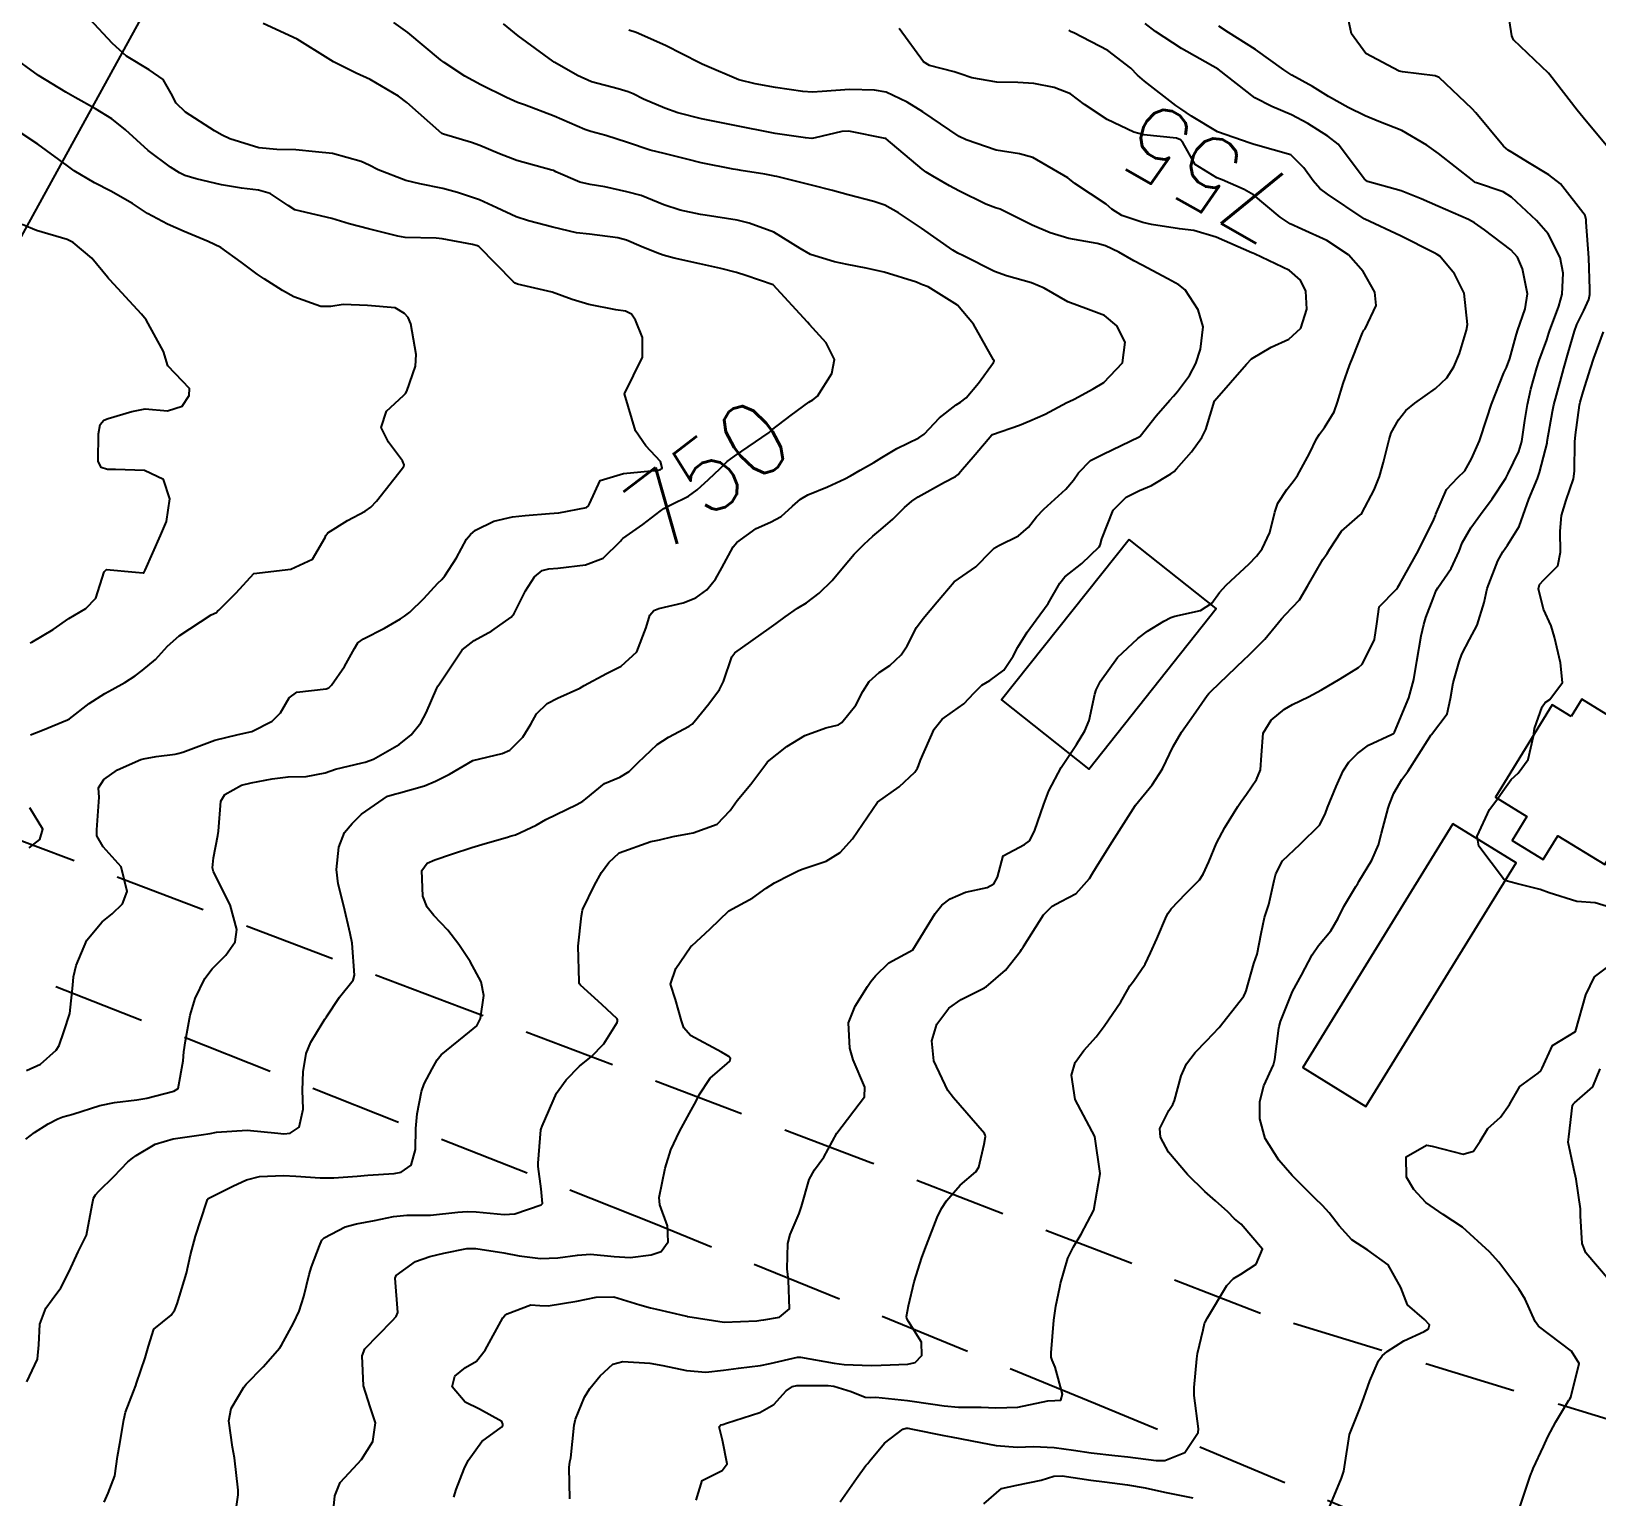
# Model space of a CAD drawing. Header units: metres. Extents: x 298520 to 308411, y 7433745 to 7450750.
# Drawn here: x 304308.5 to 304393.5, y 7439995.2 to 7440074.7 of the extents above; entities that cross this region are included whole.
import ezdxf
from ezdxf.enums import TextEntityAlignment as Align

# ---------------------------------------------------------------- set-up
doc = ezdxf.new("R2010")
doc.units = ezdxf.units.M
doc.header["$LTSCALE"] = 10
doc.linetypes.add('CONTINUO', pattern=[0])
doc.linetypes.add('DASHED', pattern=[0.75, 0.5, -0.25])
for name, color, linetype in [('Cotas', 45, 'Continuous'), ('Curvas de Nivel 1m', 11, 'Continuous'), ('Curvas de Nivel 5m', 15, 'Continuous'), ('Edificações', 30, 'Continuous'), ('TEXTO', 45, 'Continuous'), ('Vias Secundárias', 230, 'DASHED')]:
    doc.layers.add(name, color=color, linetype=linetype)
doc.styles.add('Style-STANDARD', font='STANDARD.shx')

msp = doc.modelspace()

# ---------------------------------------------------------------- linework, layer by layer
at = {"layer": 'Curvas de Nivel 1m', "flags": 128}
for points, elevation in [([(304378.955, 7439994.556), (304379.63, 7439996.156), (304379.741, 7439996.544), (304379.793, 7439996.777), (304380.053, 7439998.54), (304380.629, 7439999.973), (304380.836, 7440000.532), (304381.165, 7440001.446), (304381.627, 7440002.525), (304381.821, 7440002.799), (304382.101, 7440003.047), (304383, 7440003.616), (304384.117, 7440004.115), (304384.346, 7440004.261), (304384.406, 7440004.487), (304384.126, 7440004.778), (304383.209, 7440005.579), (304382.848, 7440006.509), (304382.161, 7440007.745), (304381.044, 7440008.531), (304380.179, 7440009.104), (304379.494, 7440009.858), (304378.958, 7440010.559), (304378.6, 7440010.967), (304378.201, 7440011.344), (304376.946, 7440012.583), (304376.225, 7440013.415), (304375.48, 7440014.598), (304375.185, 7440015.67), (304375.188, 7440016.601), (304375.415, 7440017.46), (304375.932, 7440018.594), (304376.012, 7440018.877), (304376.226, 7440020.591), (304376.237, 7440020.668), (304376.316, 7440020.948), (304376.959, 7440022.581), (304377.45, 7440023.47), (304378.04, 7440024.565), (304378.368, 7440025.074), (304379.053, 7440025.876), (304379.449, 7440026.549), (304379.75, 7440027.189), (304380.409, 7440028.275), (304380.512, 7440028.438), (304380.57, 7440028.538), (304381.261, 7440029.695), (304381.623, 7440030.528), (304381.802, 7440031.163), (304382.161, 7440032.523), (304382.234, 7440032.745), (304382.465, 7440033.339), (304382.904, 7440034.086), (304383.229, 7440034.509), (304384.409, 7440036.398), (304384.475, 7440036.49), (304384.503, 7440036.525), (304385.358, 7440037.638), (304385.544, 7440038.48), (304385.691, 7440039.323), (304386.004, 7440040.475), (304386.147, 7440040.884), (304386.565, 7440041.683), (304386.985, 7440042.464), (304387.357, 7440043.693), (304387.534, 7440044.456), (304388.111, 7440045.94), (304388.377, 7440046.444), (304388.627, 7440046.8), (304389.263, 7440047.807), (304389.485, 7440048.432), (304389.787, 7440049.297), (304390.253, 7440050.424), (304390.359, 7440050.74), (304390.689, 7440051.996), (304390.775, 7440052.336), (304390.79, 7440052.419), (304391.076, 7440054.058), (304391.151, 7440054.416), (304391.481, 7440055.668), (304391.695, 7440056.41), (304391.929, 7440057.231), (304392.264, 7440058.405), (304392.401, 7440058.772), (304392.78, 7440059.542), (304393.049, 7440060.136), (304393.092, 7440060.396), (304393.098, 7440060.698), (304393.047, 7440062.396), (304392.907, 7440064.334), (304392.906, 7440064.399), (304392.906, 7440064.461), (304392.846, 7440064.691), (304391.513, 7440066.414), (304390.868, 7440066.889), (304389.725, 7440067.581), (304388.88, 7440068.113), (304388.674, 7440068.237), (304388.414, 7440068.447), (304386.91, 7440070.259), (304386.715, 7440070.472), (304384.93, 7440072.182), (304384.712, 7440072.274), (304382.933, 7440072.496), (304382.745, 7440072.522), (304380.947, 7440073.486), (304380.159, 7440074.548), (304379.955, 7440075.568)], 759), ([(304308.284, 7440001.398), (304308.866, 7440002.617), (304308.936, 7440003.392), (304308.988, 7440004.518), (304309.319, 7440005.388), (304309.655, 7440005.857), (304310.134, 7440006.486), (304310.59, 7440007.373), (304311.079, 7440008.447), (304311.526, 7440009.36), (304311.829, 7440010.995), (304311.897, 7440011.354), (304312.009, 7440011.539), (304312.199, 7440011.737), (304313.013, 7440012.54), (304313.772, 7440013.335), (304314.023, 7440013.534), (304314.226, 7440013.676), (304315.257, 7440014.295), (304316.236, 7440014.582), (304317.742, 7440014.792), (304318.239, 7440014.875), (304318.58, 7440014.936), (304320.241, 7440015.05), (304321.9, 7440014.896), (304322.239, 7440014.858), (304322.579, 7440014.887), (304323.069, 7440015.222), (304323.277, 7440016.196), (304323.25, 7440017.22), (304323.279, 7440018.219), (304323.449, 7440019.218), (304323.692, 7440019.823), (304324.309, 7440020.842), (304324.451, 7440021.069), (304324.542, 7440021.208), (304325.259, 7440022.266), (304325.993, 7440023.193), (304326.069, 7440023.46), (304325.938, 7440025.194), (304325.836, 7440025.728), (304325.491, 7440027.199), (304325.178, 7440028.426), (304325.087, 7440029.203), (304325.211, 7440030.416), (304325.523, 7440031.199), (304325.936, 7440031.697), (304326.443, 7440032.207), (304327.85, 7440033.169), (304328.314, 7440033.303), (304328.456, 7440033.333), (304329.872, 7440033.736), (304330.466, 7440033.998), (304331.229, 7440034.371), (304332.483, 7440035.11), (304334.087, 7440035.493), (304334.489, 7440035.678), (304335.2, 7440036.378), (304335.632, 7440037.079), (304335.947, 7440037.64), (304336.52, 7440038.214), (304337.083, 7440038.503), (304338.29, 7440039.044), (304338.534, 7440039.183), (304339.737, 7440039.832), (304340.545, 7440040.241), (304341.383, 7440041.008), (304341.888, 7440042.322), (304342.084, 7440042.997), (304342.31, 7440043.261), (304342.579, 7440043.366), (304343.893, 7440043.667), (304344.587, 7440043.937), (304345.18, 7440044.378), (304345.658, 7440044.959), (304345.993, 7440045.572), (304346.621, 7440046.716), (304346.807, 7440046.947), (304347.861, 7440047.705), (304348.64, 7440048.04), (304349.213, 7440048.346), (304349.84, 7440048.908), (304350.272, 7440049.289), (304350.659, 7440049.526), (304351.742, 7440049.962), (304352.668, 7440050.398), (304352.976, 7440050.561), (304353.507, 7440050.862), (304354.24, 7440051.291), (304354.68, 7440051.56), (304355.49, 7440052.037), (304356.691, 7440052.619), (304356.975, 7440052.826), (304357.809, 7440053.71), (304358.717, 7440054.423), (304358.951, 7440054.566), (304359.258, 7440054.795), (304359.925, 7440055.594), (304360.742, 7440056.707), (304360.778, 7440056.779), (304360.771, 7440056.808), (304360.744, 7440056.86), (304359.648, 7440058.791), (304358.778, 7440059.821), (304357.191, 7440060.824), (304356.893, 7440060.928), (304356.794, 7440060.97), (304356.554, 7440061.074), (304354.801, 7440061.616), (304353.834, 7440061.829), (304352.804, 7440062.025), (304352.11, 7440062.184), (304350.81, 7440062.573), (304350.253, 7440062.906), (304348.826, 7440063.784), (304347.491, 7440064.282), (304346.835, 7440064.429), (304345.103, 7440064.704), (304344.84, 7440064.743), (304343.744, 7440064.981), (304342.846, 7440065.278), (304341.614, 7440065.772), (304340.852, 7440065.975), (304339.648, 7440066.239), (304338.856, 7440066.378), (304338.303, 7440066.493), (304336.993, 7440067.068), (304336.91, 7440067.116), (304336.864, 7440067.135), (304336.778, 7440067.157), (304334.869, 7440067.677), (304333.933, 7440068.038), (304332.877, 7440068.496), (304332.414, 7440068.653), (304330.892, 7440069.099), (304330.813, 7440069.141), (304328.909, 7440070.818), (304328.461, 7440071.165), (304326.922, 7440072.068), (304326.156, 7440072.422), (304324.931, 7440073.023), (304324.641, 7440073.213), (304322.948, 7440074.266), (304321.108, 7440075.111)], 751), ([(304312.476, 7439994.868), (304312.706, 7439995.343), (304313.067, 7439996.285), (304313.215, 7439997.338), (304313.33, 7439998.04), (304313.547, 7439999.335), (304313.641, 7439999.75), (304314.068, 7440000.859), (304314.204, 7440001.196), (304314.243, 7440001.328), (304314.715, 7440002.702), (304314.885, 7440003.322), (304315.184, 7440004.248), (304316.12, 7440005.019), (304316.323, 7440005.307), (304316.447, 7440005.626), (304316.944, 7440007.298), (304317.16, 7440008.293), (304317.436, 7440009.291), (304318.034, 7440011.125), (304318.093, 7440011.281), (304318.135, 7440011.34), (304318.194, 7440011.377), (304319.466, 7440012.005), (304320.209, 7440012.357), (304320.917, 7440012.544), (304322.213, 7440012.593), (304322.889, 7440012.547), (304324.212, 7440012.455), (304324.949, 7440012.466), (304326.213, 7440012.557), (304326.79, 7440012.606), (304328.216, 7440012.703), (304328.603, 7440012.77), (304329.146, 7440013.151), (304329.38, 7440014), (304329.393, 7440015.148), (304329.464, 7440015.935), (304329.699, 7440017.146), (304329.846, 7440017.567), (304330.281, 7440018.375), (304330.554, 7440018.871), (304330.763, 7440019.133), (304332.306, 7440020.391), (304332.704, 7440020.711), (304332.907, 7440021.104), (304333.078, 7440022.35), (304332.94, 7440023.104), (304332.349, 7440024.195), (304331.73, 7440025.119), (304331.14, 7440025.897), (304330.378, 7440026.695), (304330.009, 7440027.144), (304329.782, 7440027.756), (304329.724, 7440029.147), (304330.018, 7440029.543), (304330.419, 7440029.728), (304331.331, 7440030.035), (304332.426, 7440030.392), (304332.974, 7440030.558), (304334.432, 7440030.972), (304334.522, 7440030.999), (304334.806, 7440031.086), (304335.916, 7440031.598), (304336.441, 7440031.913), (304338.132, 7440032.727), (304338.452, 7440032.903), (304338.531, 7440032.96), (304338.614, 7440033.038), (304339.632, 7440033.861), (304340.471, 7440034.216), (304340.975, 7440034.512), (304341.459, 7440035.005), (304342.493, 7440035.973), (304343.111, 7440036.37), (304344.225, 7440036.973), (304344.39, 7440037.086), (304344.506, 7440037.204), (304345.293, 7440038.19), (304345.868, 7440038.957), (304346.094, 7440039.398), (304346.551, 7440040.735), (304346.704, 7440040.948), (304348.566, 7440042.276), (304348.946, 7440042.539), (304349.441, 7440042.911), (304350.111, 7440043.374), (304350.585, 7440043.678), (304351.287, 7440044.196), (304351.991, 7440044.879), (304352.61, 7440045.624), (304353.174, 7440046.308), (304353.721, 7440046.859), (304354.2, 7440047.283), (304354.635, 7440047.642), (304355.275, 7440048.212), (304355.907, 7440048.837), (304356.312, 7440049.178), (304356.659, 7440049.415), (304358.081, 7440050.222), (304358.67, 7440050.518), (304358.829, 7440050.64), (304358.956, 7440050.797), (304359.745, 7440051.727), (304360.656, 7440052.78), (304360.676, 7440052.798), (304360.693, 7440052.806), (304362.142, 7440053.317), (304362.705, 7440053.539), (304363.54, 7440053.913), (304364.72, 7440054.537), (304364.847, 7440054.602), (304365.113, 7440054.726), (304366.157, 7440055.288), (304366.732, 7440055.631), (304367.745, 7440056.695), (304367.878, 7440057.817), (304367.44, 7440058.7), (304366.771, 7440059.258), (304365.902, 7440059.593), (304364.782, 7440060.003), (304363.489, 7440060.743), (304362.796, 7440061.036), (304361.445, 7440061.416), (304360.802, 7440061.648), (304359.105, 7440062.502), (304358.811, 7440062.652), (304358.713, 7440062.702), (304358.533, 7440062.804), (304356.83, 7440063.996), (304355.584, 7440064.843), (304354.847, 7440065.259), (304354.252, 7440065.453), (304352.852, 7440065.816), (304352.012, 7440066.04), (304350.857, 7440066.33), (304348.982, 7440066.799), (304348.862, 7440066.83), (304348.788, 7440066.847), (304348.333, 7440066.928), (304347.052, 7440067.134), (304346.865, 7440067.164), (304346.609, 7440067.209), (304344.869, 7440067.554), (304344.097, 7440067.751), (304342.874, 7440068.049), (304342.113, 7440068.239), (304340.879, 7440068.648), (304339.703, 7440069.032), (304338.886, 7440069.256), (304338.566, 7440069.366), (304336.898, 7440070.079), (304335.298, 7440070.695), (304334.909, 7440070.827), (304334.315, 7440071.096), (304332.92, 7440071.788), (304332.059, 7440072.258), (304330.931, 7440072.989), (304330.734, 7440073.142), (304328.955, 7440074.628), (304328.206, 7440075.168)], 752), ([(304319.537, 7439993.715), (304319.75, 7439995.263), (304319.752, 7439995.516), (304319.556, 7439997.265), (304319.454, 7439997.843), (304319.244, 7439999.268), (304319.378, 7439999.948), (304320.071, 7440001.108), (304320.197, 7440001.258), (304321.117, 7440002.215), (304322.008, 7440003.231), (304322.104, 7440003.374), (304322.764, 7440004.576), (304323.059, 7440005.221), (304323.317, 7440006.032), (304323.612, 7440007.215), (304323.736, 7440007.628), (304324.166, 7440008.769), (304324.298, 7440009.082), (304324.416, 7440009.208), (304325.563, 7440009.812), (304326.181, 7440009.967), (304327.146, 7440010.139), (304328.185, 7440010.373), (304328.906, 7440010.433), (304330.186, 7440010.441), (304331.666, 7440010.597), (304332.188, 7440010.642), (304332.67, 7440010.623), (304334.187, 7440010.479), (304334.761, 7440010.51), (304336.192, 7440011.005), (304336.262, 7440011.069), (304336.205, 7440011.87), (304336.037, 7440013.072), (304336.03, 7440013.267), (304336.181, 7440015.071), (304336.19, 7440015.124), (304336.245, 7440015.271), (304337.03, 7440017.058), (304337.549, 7440017.776), (304338.285, 7440018.516), (304338.563, 7440018.763), (304338.901, 7440019.034), (304339.594, 7440019.734), (304340.312, 7440020.897), (304340.343, 7440020.989), (304340.342, 7440021.02), (304340.336, 7440021.042), (304340.314, 7440021.095), (304339.488, 7440021.862), (304338.332, 7440022.916), (304338.28, 7440022.988), (304338.261, 7440023.041), (304338.254, 7440023.121), (304338.212, 7440025.042), (304338.379, 7440026.684), (304338.435, 7440026.987), (304338.46, 7440027.039), (304339.087, 7440028.349), (304339.464, 7440029.029), (304339.864, 7440029.58), (304340.424, 7440030.106), (304342.147, 7440030.711), (304342.431, 7440030.771), (304342.612, 7440030.808), (304343.355, 7440030.981), (304344.252, 7440031.155), (304344.435, 7440031.186), (304345.745, 7440031.652), (304346.447, 7440032.406), (304346.823, 7440032.944), (304347.565, 7440033.835), (304348.386, 7440034.921), (304348.484, 7440035.034), (304349.527, 7440035.875), (304350.499, 7440036.471), (304351.637, 7440036.883), (304352.323, 7440037.055), (304352.507, 7440037.168), (304353.269, 7440038.116), (304353.654, 7440038.859), (304353.986, 7440039.408), (304354.543, 7440039.892), (304355.115, 7440040.276), (304355.722, 7440040.838), (304356.051, 7440041.342), (304356.568, 7440042.324), (304356.918, 7440042.825), (304357.681, 7440043.719), (304358.603, 7440044.8), (304359.783, 7440045.616), (304360.62, 7440046.477), (304360.773, 7440046.627), (304361.035, 7440046.776), (304362.094, 7440047.302), (304362.638, 7440047.779), (304363.069, 7440048.332), (304363.475, 7440048.748), (304364.664, 7440049.841), (304365.073, 7440050.319), (304365.352, 7440050.723), (304366, 7440051.397), (304366.683, 7440051.741), (304368.646, 7440052.681), (304368.671, 7440052.702), (304368.694, 7440052.723), (304369.573, 7440053.809), (304370.311, 7440054.664), (304370.507, 7440054.88), (304370.728, 7440055.145), (304371.377, 7440056.013), (304371.725, 7440056.65), (304371.967, 7440057.432), (304372.121, 7440058.646), (304371.85, 7440059.576), (304371.144, 7440060.656), (304370.796, 7440060.935), (304370.206, 7440061.258), (304368.806, 7440061.992), (304368.349, 7440062.228), (304367.539, 7440062.699), (304366.818, 7440063.048), (304366.359, 7440063.175), (304364.824, 7440063.437), (304363.811, 7440063.757), (304362.834, 7440064.174), (304361.653, 7440064.768), (304361.105, 7440065.036), (304360.846, 7440065.113), (304360.33, 7440065.303), (304358.855, 7440066.029), (304358.352, 7440066.302), (304357.448, 7440066.821), (304357.085, 7440067.046), (304356.867, 7440067.21), (304354.916, 7440068.85), (304354.883, 7440068.87), (304354.857, 7440068.877), (304352.889, 7440069.262), (304352.514, 7440069.25), (304351.063, 7440068.897), (304350.883, 7440068.876), (304350.531, 7440068.904), (304348.886, 7440069.14), (304348.624, 7440069.187), (304346.892, 7440069.54), (304346.17, 7440069.681), (304344.897, 7440069.935), (304343.619, 7440070.266), (304342.906, 7440070.513), (304341.748, 7440071.007), (304341.187, 7440071.287), (304340.917, 7440071.407), (304340.371, 7440071.573), (304338.922, 7440071.953), (304338.165, 7440072.291), (304336.932, 7440072.991), (304336.888, 7440073.016), (304336.833, 7440073.061), (304334.953, 7440074.432), (304334.145, 7440075.098)], 753), ([(304324.911, 7439994.284), (304325.005, 7439995.2), (304325.285, 7439995.922), (304326.018, 7439996.708), (304326.454, 7439997.184), (304327.066, 7439998.146), (304327.21, 7439999.173), (304326.921, 7440000.037), (304326.55, 7440001.183), (304326.475, 7440002.806), (304326.623, 7440003.182), (304328.118, 7440004.701), (304328.337, 7440004.941), (304328.424, 7440005.157), (304328.28, 7440007.02), (304328.337, 7440007.158), (304329.373, 7440007.929), (304330.159, 7440008.194), (304330.915, 7440008.379), (304332.166, 7440008.625), (304332.645, 7440008.626), (304334.163, 7440008.402), (304335.005, 7440008.237), (304336.158, 7440008.091), (304337.095, 7440008.12), (304338.161, 7440008.271), (304338.875, 7440008.32), (304340.16, 7440008.191), (304341.033, 7440008.138), (304342.162, 7440008.281), (304342.699, 7440008.458), (304343.086, 7440008.986), (304343.052, 7440009.857), (304342.636, 7440010.993), (304342.599, 7440011.396), (304342.931, 7440012.989), (304343.238, 7440013.975), (304343.708, 7440014.978), (304344.253, 7440015.98), (304344.603, 7440016.624), (304344.776, 7440016.965), (304345.367, 7440017.869), (304346.289, 7440018.665), (304346.436, 7440018.802), (304346.475, 7440018.947), (304346.387, 7440019.041), (304346.294, 7440019.099), (304345.975, 7440019.275), (304344.305, 7440020.179), (304343.932, 7440020.598), (304343.816, 7440020.977), (304343.488, 7440022.146), (304343.221, 7440022.981), (304343.496, 7440023.829), (304344.287, 7440024.971), (304344.323, 7440025.011), (304344.364, 7440025.049), (304345.358, 7440025.976), (304346.383, 7440026.95), (304347.674, 7440027.651), (304348.402, 7440028.177), (304348.851, 7440028.471), (304349.711, 7440028.907), (304350.175, 7440029.143), (304350.416, 7440029.242), (304351.652, 7440029.656), (304352.425, 7440030.116), (304353.094, 7440030.87), (304354.453, 7440032.85), (304355.615, 7440033.69), (304356.478, 7440034.477), (304356.617, 7440034.692), (304356.676, 7440034.827), (304356.784, 7440035.124), (304357.518, 7440036.815), (304357.959, 7440037.36), (304358.517, 7440037.754), (304359.137, 7440038.181), (304359.691, 7440038.788), (304360.114, 7440039.207), (304360.54, 7440039.452), (304361.305, 7440040.012), (304361.811, 7440040.767), (304362.061, 7440041.261), (304362.566, 7440042.082), (304363.055, 7440042.753), (304363.701, 7440043.629), (304364.335, 7440044.734), (304364.606, 7440045.078), (304365.527, 7440045.808), (304366.482, 7440046.711), (304366.53, 7440046.805), (304366.627, 7440047.146), (304367.239, 7440048.701), (304367.932, 7440049.412), (304368.659, 7440049.77), (304369.308, 7440050.029), (304370.363, 7440050.663), (304370.535, 7440050.801), (304370.676, 7440050.94), (304371.476, 7440051.861), (304372.045, 7440052.646), (304372.262, 7440053.082), (304372.723, 7440054.64), (304374.466, 7440056.614), (304374.746, 7440056.903), (304375.812, 7440057.54), (304376.757, 7440057.977), (304377.412, 7440058.58), (304377.746, 7440059.608), (304377.681, 7440060.577), (304377.391, 7440061.173), (304376.804, 7440061.698), (304374.906, 7440062.609), (304374.813, 7440062.641), (304374.765, 7440062.659), (304372.826, 7440063.52), (304371.616, 7440063.867), (304370.833, 7440063.974), (304369.317, 7440064.194), (304368.837, 7440064.31), (304367.697, 7440064.697), (304367.167, 7440065.027), (304366.849, 7440065.314), (304365.162, 7440066.425), (304364.862, 7440066.661), (304364.768, 7440066.731), (304362.874, 7440067.835), (304362.15, 7440068.035), (304360.878, 7440068.24), (304359.264, 7440068.796), (304358.886, 7440068.979), (304358.379, 7440069.319), (304356.905, 7440070.324), (304356.059, 7440070.839), (304354.918, 7440071.375), (304354.277, 7440071.499), (304352.919, 7440071.527), (304351.437, 7440071.411), (304350.918, 7440071.384), (304350.403, 7440071.42), (304348.92, 7440071.633), (304347.812, 7440071.827), (304346.924, 7440072.047), (304345.058, 7440072.842), (304344.932, 7440072.899), (304344.785, 7440072.971), (304342.947, 7440073.915), (304341.357, 7440074.614), (304340.959, 7440074.743)], 754), ([(304337.757, 7439995.044), (304337.71, 7439996.735), (304337.758, 7439997.044), (304337.799, 7439997.271), (304337.985, 7439999.041), (304338.056, 7439999.368), (304338.545, 7440000.559), (304338.828, 7440001.032), (304339.401, 7440001.709), (304340.093, 7440002.344), (304340.62, 7440002.49), (304342.094, 7440002.403), (304342.802, 7440002.279), (304344.088, 7440002.004), (304345.125, 7440001.922), (304346.089, 7440002.021), (304346.9, 7440002.129), (304348.093, 7440002.274), (304348.621, 7440002.388), (304350.1, 7440002.734), (304350.265, 7440002.733), (304352.096, 7440002.398), (304352.64, 7440002.326), (304354.094, 7440002.277), (304354.651, 7440002.288), (304356.096, 7440002.358), (304356.489, 7440002.433), (304356.853, 7440002.819), (304356.841, 7440003.55), (304356.121, 7440004.672), (304356.035, 7440004.831), (304356.016, 7440004.939), (304356.13, 7440005.52), (304356.443, 7440006.825), (304356.845, 7440008.137), (304357.112, 7440008.816), (304357.691, 7440010.311), (304357.923, 7440010.804), (304358.197, 7440011.221), (304358.937, 7440012.061), (304359.774, 7440012.784), (304359.949, 7440013.05), (304360.235, 7440014.284), (304360.311, 7440014.71), (304360.296, 7440014.779), (304360.244, 7440014.861), (304358.573, 7440016.797), (304358.269, 7440017.205), (304357.502, 7440018.812), (304357.39, 7440019.9), (304357.658, 7440020.81), (304358.322, 7440021.673), (304358.98, 7440022.14), (304360.244, 7440022.781), (304360.301, 7440022.813), (304360.334, 7440022.837), (304361.391, 7440023.726), (304362.202, 7440024.762), (304362.266, 7440024.859), (304362.366, 7440025.024), (304363.457, 7440026.744), (304363.925, 7440027.202), (304364.394, 7440027.453), (304365.23, 7440027.892), (304365.946, 7440028.715), (304366.122, 7440029.007), (304366.421, 7440029.494), (304367.184, 7440030.699), (304368.453, 7440032.68), (304369.345, 7440033.796), (304369.908, 7440034.666), (304370.495, 7440035.869), (304370.942, 7440036.656), (304371.596, 7440037.57), (304372.33, 7440038.642), (304372.424, 7440038.751), (304372.535, 7440038.856), (304374.359, 7440040.613), (304374.555, 7440040.793), (304375.469, 7440041.696), (304376.204, 7440042.594), (304376.364, 7440042.804), (304376.58, 7440043.04), (304377.339, 7440043.831), (304377.773, 7440044.572), (304378.617, 7440046.017), (304378.839, 7440046.339), (304378.973, 7440046.556), (304379.628, 7440047.555), (304380.642, 7440048.44), (304380.694, 7440048.488), (304380.727, 7440048.539), (304381.394, 7440049.8), (304381.682, 7440050.53), (304381.909, 7440051.299), (304382.206, 7440052.525), (304382.323, 7440052.9), (304382.709, 7440053.6), (304383.118, 7440054.113), (304383.597, 7440054.507), (304384.731, 7440055.298), (304385.339, 7440055.881), (304385.725, 7440056.48), (304386.025, 7440057.202), (304386.412, 7440058.474), (304386.459, 7440058.781), (304386.284, 7440060.475), (304385.756, 7440061.528), (304384.96, 7440062.489), (304384.814, 7440062.578), (304384.651, 7440062.656), (304382.829, 7440063.589), (304380.882, 7440064.499), (304380.843, 7440064.516), (304380.807, 7440064.54), (304378.856, 7440065.844), (304378.45, 7440066.157), (304378.085, 7440066.572), (304377.576, 7440067.286), (304376.877, 7440067.977), (304374.957, 7440068.534), (304374.882, 7440068.55), (304374.668, 7440068.612), (304372.892, 7440069.236), (304371.483, 7440070.073), (304370.91, 7440070.47), (304370.631, 7440070.663), (304368.926, 7440071.972), (304368.556, 7440072.312), (304368.19, 7440072.691), (304366.947, 7440073.645), (304365.093, 7440074.597), (304364.962, 7440074.656), (304364.833, 7440074.731)], 756), ([(304344.613, 7439994.964), (304344.941, 7439996.034), (304346.019, 7439996.586), (304346.292, 7439996.946), (304346.042, 7439998.22), (304345.851, 7439998.952), (304345.953, 7439999.052), (304346.054, 7439999.085), (304346.248, 7439999.14), (304348.061, 7439999.726), (304348.818, 7440000.16), (304349.486, 7440000.906), (304349.84, 7440001.139), (304350.077, 7440001.188), (304351.769, 7440001.192), (304352.077, 7440001.149), (304353.021, 7440000.866), (304353.775, 7440000.56), (304354.07, 7440000.548), (304354.359, 7440000.558), (304356.068, 7440000.37), (304357.442, 7440000.185), (304358.066, 7440000.087), (304358.845, 7440000.013), (304360.065, 7440000.016), (304360.858, 7439999.979), (304362.065, 7440000.012), (304363.69, 7440000.356), (304364.069, 7440000.386), (304364.393, 7440000.404), (304364.492, 7440000.726), (304364.087, 7440002.185), (304363.928, 7440002.57), (304363.874, 7440002.733), (304363.87, 7440002.96), (304364.022, 7440004.732), (304364.131, 7440005.498), (304364.337, 7440006.532), (304364.381, 7440006.728), (304364.782, 7440008.106), (304365.08, 7440008.721), (304365.492, 7440009.405), (304366.193, 7440010.71), (304366.529, 7440012.705), (304366.243, 7440014.71), (304365.17, 7440016.721), (304364.968, 7440018.037), (304365.174, 7440018.721), (304365.634, 7440019.382), (304366.307, 7440020.121), (304366.75, 7440020.703), (304367.647, 7440022.012), (304368.033, 7440022.685), (304368.136, 7440022.883), (304368.34, 7440023.139), (304368.966, 7440024.062), (304369.256, 7440024.671), (304369.606, 7440025.432), (304370.135, 7440026.662), (304370.218, 7440026.829), (304370.389, 7440027.066), (304371.168, 7440027.886), (304371.909, 7440028.645), (304372.124, 7440028.935), (304372.423, 7440029.618), (304372.842, 7440030.634), (304373.29, 7440031.476), (304373.997, 7440032.617), (304374.179, 7440032.892), (304374.463, 7440033.283), (304375.005, 7440034.074), (304375.222, 7440034.603), (304375.286, 7440035.397), (304375.381, 7440036.601), (304375.806, 7440037.305), (304376.523, 7440037.904), (304376.957, 7440038.153), (304377.826, 7440038.571), (304378.537, 7440038.945), (304379.553, 7440039.54), (304380.549, 7440040.164), (304380.741, 7440040.348), (304380.86, 7440040.537), (304381.418, 7440041.678), (304381.539, 7440042.53), (304381.663, 7440043.453), (304382.601, 7440044.409), (304382.647, 7440044.474), (304382.675, 7440044.519), (304382.794, 7440044.706), (304383.8, 7440046.502), (304384.64, 7440048.192), (304384.724, 7440048.408), (304384.745, 7440048.489), (304385.323, 7440049.823), (304385.931, 7440050.477), (304386.309, 7440050.841), (304386.683, 7440051.48), (304387.106, 7440052.464), (304387.504, 7440053.665), (304387.764, 7440054.454), (304388.44, 7440056.145), (304388.573, 7440056.443), (304388.748, 7440056.932), (304389.079, 7440058.117), (304389.173, 7440058.436), (304389.588, 7440059.625), (304389.722, 7440060.431), (304389.452, 7440061.788), (304389.171, 7440062.436), (304388.819, 7440062.825), (304387.385, 7440063.912), (304386.84, 7440064.292), (304386.507, 7440064.473), (304384.85, 7440065.198), (304383.951, 7440065.6), (304382.858, 7440066.033), (304381.035, 7440066.538), (304380.864, 7440066.654), (304379.439, 7440068.554), (304378.889, 7440068.997), (304377.793, 7440069.683), (304376.906, 7440070.157), (304375.835, 7440070.601), (304374.918, 7440071.078), (304372.933, 7440072.63), (304370.949, 7440073.757), (304369.523, 7440074.674), (304368.967, 7440075.117)], 757), ([(304352.421, 7439994.874), (304353.308, 7439996.153), (304353.818, 7439996.853), (304353.914, 7439996.962), (304354.027, 7439997.098), (304354.821, 7439998.062), (304355.828, 7439998.832), (304356.006, 7439998.877), (304356.053, 7439998.875), (304356.095, 7439998.871), (304356.352, 7439998.826), (304358.048, 7439998.474), (304358.438, 7439998.405), (304360.043, 7439998.092), (304360.878, 7439997.934), (304362.039, 7439997.854), (304362.903, 7439997.884), (304364.039, 7439997.83), (304365.078, 7439997.679), (304366.035, 7439997.541), (304367.328, 7439997.403), (304368.032, 7439997.326), (304369.57, 7439997.126), (304370.03, 7439997.126), (304371.127, 7439997.559), (304371.84, 7439998.642), (304371.857, 7439998.839), (304371.633, 7440000.644), (304371.636, 7440001.085), (304371.772, 7440002.643), (304371.816, 7440002.924), (304372.117, 7440004.213), (304372.198, 7440004.563), (304372.229, 7440004.638), (304372.358, 7440004.869), (304373.407, 7440006.621), (304373.76, 7440007.005), (304374.152, 7440007.235), (304374.987, 7440007.775), (304375.343, 7440008.598), (304374.186, 7440009.951), (304373.816, 7440010.242), (304373.454, 7440010.621), (304372.786, 7440011.218), (304372.204, 7440011.713), (304371.267, 7440012.649), (304370.231, 7440013.858), (304369.799, 7440014.664), (304369.77, 7440015.142), (304370.258, 7440016.12), (304370.473, 7440016.445), (304370.555, 7440016.657), (304370.93, 7440018.006), (304371.218, 7440018.651), (304371.68, 7440019.265), (304372.305, 7440019.897), (304372.978, 7440020.63), (304374.33, 7440022.319), (304374.421, 7440022.521), (304374.443, 7440022.609), (304374.873, 7440024.087), (304375.05, 7440024.603), (304375.257, 7440025.718), (304375.45, 7440026.599), (304375.686, 7440027.305), (304375.963, 7440028.594), (304376.055, 7440028.955), (304376.424, 7440029.663), (304377.387, 7440030.576), (304378.443, 7440031.615), (304378.76, 7440032.247), (304378.872, 7440032.556), (304379.325, 7440033.696), (304379.705, 7440034.548), (304380.015, 7440035.017), (304380.493, 7440035.5), (304381.089, 7440035.942), (304382.327, 7440036.522), (304382.449, 7440036.576), (304382.505, 7440036.648), (304383.285, 7440038.509), (304383.555, 7440039.516), (304383.715, 7440040.503), (304383.954, 7440041.887), (304384.088, 7440042.497), (304384.207, 7440042.867), (304384.594, 7440043.898), (304384.757, 7440044.332), (304384.854, 7440044.487), (304385.569, 7440045.525), (304386.001, 7440046.476), (304386.176, 7440046.926), (304386.636, 7440047.733), (304387.166, 7440048.462), (304387.803, 7440049.306), (304388.534, 7440050.442), (304388.675, 7440050.694), (304389.246, 7440051.876), (304389.399, 7440052.433), (304389.571, 7440053.57), (304389.71, 7440054.43), (304389.897, 7440055.263), (304390.224, 7440056.425), (304390.351, 7440056.82), (304390.758, 7440057.938), (304390.878, 7440058.303), (304390.917, 7440058.418), (304391.422, 7440059.775), (304391.595, 7440060.412), (304391.652, 7440061.564), (304391.485, 7440062.413), (304390.832, 7440063.694), (304390.205, 7440064.426), (304388.855, 7440065.684), (304388.388, 7440065.976), (304386.95, 7440066.469), (304386.883, 7440066.489), (304386.863, 7440066.504), (304386.722, 7440066.614), (304384.879, 7440068.056), (304384.627, 7440068.24), (304384.249, 7440068.5), (304382.895, 7440069.301), (304381.64, 7440069.794), (304380.906, 7440070.094), (304379.985, 7440070.549), (304378.919, 7440071.155), (304378.051, 7440071.7), (304376.93, 7440072.314), (304376.491, 7440072.594), (304374.949, 7440073.695), (304373.485, 7440074.625), (304372.966, 7440074.966)], 758), ([(304308.276, 7440018.291), (304309.035, 7440018.64), (304309.885, 7440019.384), (304310.034, 7440019.645), (304310.303, 7440020.383), (304310.62, 7440021.375), (304310.783, 7440022.926), (304310.828, 7440023.373), (304310.972, 7440023.994), (304311.538, 7440025.362), (304312.373, 7440026.348), (304312.927, 7440026.795), (304313.478, 7440027.339), (304313.725, 7440028.004), (304313.405, 7440029.34), (304312.424, 7440030.423), (304312.095, 7440031.02), (304312.089, 7440031.355), (304312.211, 7440033.114), (304312.191, 7440033.354), (304312.184, 7440033.627), (304312.464, 7440034.076), (304313.208, 7440034.607), (304314.48, 7440035.164), (304314.61, 7440035.2), (304315.311, 7440035.322), (304316.335, 7440035.461), (304316.485, 7440035.486), (304316.746, 7440035.567), (304318.492, 7440036.22), (304319.752, 7440036.524), (304320.497, 7440036.695), (304321.608, 7440037.243), (304322.053, 7440037.693), (304322.522, 7440038.516), (304322.93, 7440038.823), (304324.53, 7440039.008), (304324.677, 7440039.062), (304324.816, 7440039.207), (304325.531, 7440040.212), (304326.061, 7440041.195), (304326.257, 7440041.491), (304326.558, 7440041.724), (304327.69, 7440042.299), (304328.569, 7440042.805), (304328.787, 7440042.942), (304329.072, 7440043.155), (304329.834, 7440043.898), (304330.597, 7440044.734), (304330.799, 7440044.938), (304330.977, 7440045.134), (304331.596, 7440046.109), (304332.15, 7440047.117), (304332.356, 7440047.385), (304332.63, 7440047.605), (304333.629, 7440048.11), (304334.642, 7440048.329), (304335.322, 7440048.404), (304336.645, 7440048.514), (304337.147, 7440048.561), (304338.65, 7440048.851), (304338.762, 7440048.928), (304338.821, 7440049.038), (304339.397, 7440050.301), (304340.67, 7440050.695), (304342.55, 7440050.87), (304342.672, 7440050.906), (304342.727, 7440050.935), (304342.756, 7440050.989), (304342.676, 7440051.34), (304341.88, 7440052.197), (304341.318, 7440053.011), (304340.723, 7440055.02), (304341.702, 7440057.006), (304341.702, 7440058.062), (304341.313, 7440059.012), (304341.096, 7440059.335), (304340.778, 7440059.505), (304340.24, 7440059.564), (304338.781, 7440059.858), (304337.87, 7440060.14), (304336.787, 7440060.526), (304334.919, 7440060.962), (304334.792, 7440061.018), (304334.703, 7440061.091), (304332.812, 7440063.005), (304332.749, 7440063.048), (304332.476, 7440063.115), (304330.817, 7440063.428), (304330.503, 7440063.458), (304328.818, 7440063.5), (304328.419, 7440063.564), (304326.825, 7440063.965), (304325.782, 7440064.242), (304324.833, 7440064.52), (304323.144, 7440064.921), (304322.839, 7440064.999), (304322.465, 7440065.236), (304321.484, 7440065.885), (304320.851, 7440066.058), (304319.94, 7440066.181), (304318.854, 7440066.357), (304317.471, 7440066.68), (304316.859, 7440066.868), (304316.564, 7440067.009), (304316.086, 7440067.312), (304314.876, 7440068.217), (304313.642, 7440069.343), (304312.899, 7440069.942), (304312.011, 7440070.47), (304310.91, 7440071.094), (304310.406, 7440071.385), (304308.922, 7440072.297), (304307.377, 7440073.416)], 749), ([(304308.494, 7440036.51), (304309.138, 7440036.752), (304310.502, 7440037.323), (304310.595, 7440037.379), (304311.674, 7440038.205), (304312.524, 7440038.754), (304312.916, 7440038.958), (304313.614, 7440039.339), (304314.158, 7440039.712), (304314.54, 7440039.998), (304315.276, 7440040.593), (304315.93, 7440041.316), (304316.559, 7440041.88), (304318.297, 7440043.011), (304318.572, 7440043.145), (304318.641, 7440043.21), (304318.703, 7440043.279), (304319.653, 7440044.203), (304320.603, 7440045.26), (304322.606, 7440045.499), (304323.792, 7440046.037), (304324.473, 7440047.211), (304324.515, 7440047.321), (304324.627, 7440047.475), (304325.692, 7440048.144), (304326.645, 7440048.641), (304326.963, 7440048.87), (304327.27, 7440049.181), (304328.671, 7440050.97), (304328.748, 7440051.084), (304328.768, 7440051.159), (304328.675, 7440051.375), (304327.911, 7440052.397), (304327.516, 7440053.178), (304327.812, 7440054.067), (304328.719, 7440054.915), (304328.843, 7440055.037), (304328.911, 7440055.158), (304329.375, 7440056.515), (304329.405, 7440057.153), (304329.119, 7440058.805), (304328.981, 7440059.158), (304328.775, 7440059.366), (304328.266, 7440059.677), (304326.779, 7440059.801), (304325.446, 7440059.867), (304324.778, 7440059.743), (304324.241, 7440059.752), (304322.783, 7440060.276), (304322.164, 7440060.617), (304321.168, 7440061.254), (304320.943, 7440061.406), (304320.795, 7440061.508), (304319.919, 7440062.152), (304318.81, 7440062.955), (304318.123, 7440063.287), (304316.821, 7440063.814), (304315.914, 7440064.227), (304314.835, 7440064.793), (304314.02, 7440065.338), (304312.85, 7440066.017), (304311.959, 7440066.468), (304310.86, 7440067.12), (304310.494, 7440067.384), (304308.88, 7440068.569), (304307.61, 7440069.413)], 748), ([(304308.463, 7440041.491), (304308.554, 7440041.527), (304309.721, 7440042.228), (304310.567, 7440042.818), (304311.483, 7440043.366), (304312.025, 7440043.915), (304312.479, 7440045.352), (304312.604, 7440045.47), (304314.181, 7440045.334), (304314.602, 7440045.293), (304314.631, 7440045.301), (304314.663, 7440045.329), (304314.711, 7440045.436), (304315.546, 7440047.316), (304315.862, 7440048.084), (304316.049, 7440049.309), (304315.703, 7440050.354), (304314.668, 7440050.847), (304313.107, 7440050.907), (304312.668, 7440050.907), (304312.321, 7440051.006), (304312.16, 7440051.358), (304312.173, 7440052.843), (304312.262, 7440053.356), (304312.474, 7440053.575), (304312.698, 7440053.676), (304313.983, 7440054.058), (304314.706, 7440054.201), (304315.926, 7440054.09), (304316.709, 7440054.346), (304317.089, 7440054.925), (304317.121, 7440055.296), (304316.727, 7440055.692), (304315.947, 7440056.524), (304315.702, 7440057.316), (304314.768, 7440059.03), (304314.509, 7440059.333), (304312.791, 7440061.198), (304312.719, 7440061.278), (304312.666, 7440061.352), (304311.816, 7440062.378), (304310.811, 7440063.223), (304310.478, 7440063.383), (304308.82, 7440063.877), (304308.03, 7440064.203)], 747), ([(304308.423, 7440030.372), (304308.989, 7440030.833), (304309.155, 7440031.393), (304308.444, 7440032.552)], 748), ([(304394.151, 7440006.911), (304392.878, 7440008.389), (304392.677, 7440008.892), (304392.595, 7440010.394), (304392.584, 7440010.781), (304392.35, 7440012.398), (304392.221, 7440012.95), (304391.928, 7440014.403), (304391.952, 7440014.697), (304392.165, 7440016.401), (304392.195, 7440016.47), (304392.265, 7440016.529), (304393.255, 7440017.409), (304393.658, 7440018.38)], 761), ([(304360.215, 7439994.778), (304361.174, 7439995.606), (304362.013, 7439995.786), (304363.334, 7439996.058), (304364.018, 7439996.273), (304364.459, 7439996.285), (304366.016, 7439996.049), (304366.758, 7439995.961), (304368.014, 7439995.807), (304368.972, 7439995.635), (304370.01, 7439995.402), (304371.554, 7439995.098)], 759)]:
    msp.add_lwpolyline(points, dxfattribs=dict(at, elevation=elevation))
at = {"layer": 'Curvas de Nivel 5m', "flags": 128}
for points, elevation in [([(304308.234, 7440014.558), (304308.71, 7440014.924), (304309.45, 7440015.388), (304309.964, 7440015.665), (304310.247, 7440015.768), (304310.792, 7440015.916), (304312.253, 7440016.381), (304313.037, 7440016.56), (304314.257, 7440016.705), (304314.795, 7440016.787), (304316.261, 7440017.158), (304316.507, 7440017.306), (304316.771, 7440018.818), (304316.814, 7440019.302), (304316.894, 7440019.896), (304317.147, 7440021.297), (304317.427, 7440022.193), (304317.95, 7440023.286), (304318.348, 7440023.811), (304319.083, 7440024.545), (304319.596, 7440025.268), (304319.689, 7440025.948), (304319.323, 7440027.271), (304318.41, 7440029.073), (304318.367, 7440029.281), (304318.418, 7440029.835), (304318.661, 7440031.047), (304318.689, 7440031.277), (304318.823, 7440032.902), (304319.04, 7440033.274), (304319.944, 7440033.782), (304320.463, 7440033.902), (304321.594, 7440034.115), (304322.468, 7440034.231), (304323.453, 7440034.236), (304324.471, 7440034.438), (304325.031, 7440034.648), (304326.48, 7440034.989), (304326.643, 7440035.025), (304327.09, 7440035.181), (304328.491, 7440035.973), (304329.14, 7440036.51), (304329.666, 7440037.148), (304329.954, 7440037.703), (304330.531, 7440039.042), (304330.566, 7440039.106), (304330.587, 7440039.139), (304330.672, 7440039.276), (304331.914, 7440041.12), (304332.558, 7440041.617), (304333.518, 7440042.145), (304334.571, 7440042.897), (304334.668, 7440042.993), (304334.724, 7440043.088), (304335.352, 7440044.322), (304335.84, 7440045.078), (304336.258, 7440045.422), (304336.607, 7440045.514), (304337.098, 7440045.553), (304338.61, 7440045.731), (304339.557, 7440046.087), (304340.497, 7440047.021), (304340.553, 7440047.092), (304340.625, 7440047.153), (304341.714, 7440047.927), (304342.648, 7440048.643), (304342.85, 7440048.788), (304343.234, 7440048.984), (304344.182, 7440049.45), (304344.661, 7440049.797), (304345.267, 7440050.364), (304345.906, 7440050.958), (304346.297, 7440051.334), (304346.68, 7440051.626), (304348.571, 7440052.922), (304348.635, 7440052.98), (304348.695, 7440053.036), (304349.759, 7440053.858), (304350.718, 7440054.558), (304350.931, 7440054.686), (304351.197, 7440054.893), (304351.971, 7440056.117), (304352.11, 7440056.879), (304351.652, 7440057.786), (304350.762, 7440058.776), (304350.649, 7440058.901), (304348.793, 7440060.92), (304347.294, 7440061.438), (304346.799, 7440061.601), (304345.94, 7440061.82), (304344.804, 7440062.072), (304343.412, 7440062.379), (304342.808, 7440062.543), (304342.474, 7440062.659), (304341.626, 7440063.008), (304340.818, 7440063.35), (304340.364, 7440063.48), (304338.822, 7440063.674), (304338.117, 7440063.757), (304336.828, 7440064.05), (304335.512, 7440064.404), (304334.836, 7440064.609), (304333.797, 7440065.1), (304332.847, 7440065.541), (304331.662, 7440065.939), (304330.853, 7440066.15), (304329.607, 7440066.401), (304328.857, 7440066.582), (304327.345, 7440067.175), (304326.866, 7440067.415), (304326.438, 7440067.618), (304324.876, 7440068.053), (304323.952, 7440068.144), (304322.878, 7440068.247), (304321.857, 7440068.266), (304320.879, 7440068.354), (304319.304, 7440068.859), (304318.889, 7440069.044), (304318.463, 7440069.284), (304316.903, 7440070.307), (304316.386, 7440070.786), (304316.118, 7440071.312), (304315.68, 7440072.078), (304314.926, 7440072.603), (304313.692, 7440073.342), (304312.943, 7440074.024), (304311.688, 7440075.369)], 750), ([(304394.084, 7440068.382), (304392.904, 7440069.817), (304392.413, 7440070.405), (304390.932, 7440072.331), (304390.854, 7440072.421), (304388.96, 7440074.224), (304388.864, 7440074.441), (304388.605, 7440076.072)], 760), ([(304331.449, 7439995.126), (304331.587, 7439995.544), (304332.018, 7439996.666), (304332.236, 7439997.117), (304332.983, 7439998.161), (304334.051, 7439998.933), (304334.121, 7439999.021), (304334.125, 7439999.089), (304334.054, 7439999.24), (304332.858, 7439999.905), (304332.065, 7440000.291), (304331.37, 7440001.127), (304331.507, 7440001.701), (304332.089, 7440002.17), (304332.688, 7440002.517), (304333.152, 7440003.104), (304334.121, 7440004.863), (304334.224, 7440004.987), (304334.349, 7440005.088), (304335.635, 7440005.568), (304336.128, 7440005.534), (304336.581, 7440005.516), (304338.13, 7440005.761), (304339.174, 7440005.989), (304340.133, 7440005.998), (304341.557, 7440005.578), (304342.127, 7440005.401), (304342.461, 7440005.33), (304344.002, 7440004.972), (304344.099, 7440004.947), (304344.123, 7440004.941), (304344.158, 7440004.934), (304346.12, 7440004.635), (304347.901, 7440004.703), (304348.121, 7440004.733), (304348.28, 7440004.76), (304349.122, 7440004.91), (304349.671, 7440005.361), (304349.61, 7440006.905), (304349.537, 7440007.521), (304349.577, 7440008.906), (304349.699, 7440009.383), (304350.189, 7440010.532), (304350.295, 7440010.796), (304350.323, 7440010.899), (304350.737, 7440012.365), (304351.032, 7440012.892), (304351.533, 7440013.577), (304352.243, 7440014.88), (304353.733, 7440016.858), (304353.751, 7440017.377), (304353.124, 7440018.868), (304352.937, 7440019.508), (304352.871, 7440020.872), (304353.234, 7440021.778), (304353.908, 7440022.856), (304354.077, 7440023.114), (304354.342, 7440023.433), (304355.068, 7440024.127), (304356.363, 7440024.83), (304357.583, 7440026.812), (304357.938, 7440027.259), (304358.395, 7440027.612), (304359.224, 7440027.968), (304360.404, 7440028.219), (304360.765, 7440028.419), (304360.95, 7440028.775), (304361.258, 7440029.938), (304362.431, 7440030.557), (304362.69, 7440030.756), (304362.972, 7440031.286), (304363.468, 7440032.745), (304363.738, 7440033.466), (304364.409, 7440034.731), (304364.484, 7440034.849), (304365.239, 7440035.979), (304365.705, 7440036.718), (304365.937, 7440037.291), (304366.24, 7440038.713), (304366.309, 7440038.939), (304366.54, 7440039.426), (304367.476, 7440040.696), (304368.563, 7440041.736), (304369.103, 7440042.14), (304369.983, 7440042.666), (304370.365, 7440042.873), (304370.577, 7440042.948), (304371.973, 7440043.255), (304372.588, 7440043.653), (304373.01, 7440044.221), (304373.359, 7440044.629), (304374.615, 7440045.793), (304375.018, 7440046.207), (304375.326, 7440046.603), (304375.74, 7440047.491), (304376.013, 7440048.596), (304376.175, 7440049.07), (304376.661, 7440049.812), (304377.003, 7440050.25), (304377.232, 7440050.582), (304377.881, 7440051.768), (304378.274, 7440052.566), (304378.43, 7440052.831), (304378.702, 7440053.19), (304379.231, 7440054.039), (304379.407, 7440054.553), (304379.711, 7440055.573), (304380.063, 7440056.547), (304380.252, 7440057.041), (304380.761, 7440058.318), (304380.839, 7440058.462), (304380.902, 7440058.539), (304381.508, 7440059.807), (304381.433, 7440060.534), (304380.804, 7440061.656), (304379.994, 7440062.548), (304378.824, 7440063.329), (304377.468, 7440063.946), (304376.838, 7440064.241), (304376.296, 7440064.595), (304374.855, 7440065.804), (304374.35, 7440066.11), (304373.141, 7440066.627), (304372.864, 7440066.731), (304371.689, 7440067.466), (304371.017, 7440068.658), (304370.885, 7440068.805), (304370.662, 7440068.887), (304368.889, 7440069.075), (304368.361, 7440069.218), (304366.901, 7440069.906), (304365.685, 7440070.722), (304364.919, 7440071.292), (304364.026, 7440071.635), (304362.924, 7440071.847), (304362.069, 7440071.907), (304360.924, 7440071.923), (304359.559, 7440072.162), (304358.929, 7440072.382), (304358.612, 7440072.487), (304357.266, 7440072.825), (304356.936, 7440073.028), (304355.628, 7440074.843)], 755), ([(304394.394, 7440027.085), (304393.388, 7440027.395), (304392.399, 7440027.457), (304390.894, 7440027.927), (304390.408, 7440028.107), (304389.102, 7440028.44), (304388.554, 7440028.587), (304388.415, 7440028.685), (304387.07, 7440030.464), (304386.991, 7440031.014), (304387.66, 7440032.452), (304388.002, 7440032.905), (304388.47, 7440033.578), (304388.831, 7440034.083), (304389.205, 7440034.433), (304389.753, 7440035.165), (304390.04, 7440036.425), (304390.088, 7440036.843), (304390.519, 7440038.032), (304390.682, 7440038.258), (304390.924, 7440038.416), (304391.609, 7440039.337), (304391.497, 7440040.411), (304391.173, 7440041.808), (304390.993, 7440042.416), (304390.587, 7440043.332), (304390.312, 7440044.423), (304390.368, 7440044.66), (304390.608, 7440044.914), (304391.353, 7440045.675), (304391.514, 7440046.411), (304391.48, 7440047.566), (304391.562, 7440048.411), (304391.816, 7440049.248), (304392.208, 7440050.405), (304392.267, 7440050.814), (304392.287, 7440052.404), (304392.314, 7440052.789), (304392.539, 7440054.402), (304392.569, 7440054.557), (304392.73, 7440055.114), (304393.127, 7440056.394), (304393.309, 7440056.952), (304393.831, 7440058.384)], 760), ([(304389.253, 7439994.431), (304389.864, 7439996.265), (304389.922, 7439996.422), (304389.949, 7439996.496), (304390.027, 7439996.691), (304390.578, 7439997.881), (304390.825, 7439998.412), (304391.244, 7439999.225), (304391.962, 7440000.401), (304392.013, 7440000.461), (304392.074, 7440000.551), (304392.518, 7440002.394), (304392.103, 7440003.063), (304390.309, 7440004.418), (304390.125, 7440004.67), (304389.58, 7440005.871), (304389.247, 7440006.433), (304388.164, 7440007.881), (304387.658, 7440008.455), (304386.186, 7440009.783), (304385.132, 7440010.481), (304384.199, 7440011.126), (304383.539, 7440011.833), (304383.151, 7440012.506), (304383.136, 7440013.6), (304384.239, 7440014.231), (304384.537, 7440014.189), (304386.232, 7440013.749), (304386.793, 7440013.906), (304387.15, 7440014.461), (304387.558, 7440015.149), (304388.256, 7440015.747), (304388.745, 7440016.443), (304389.298, 7440017.414), (304390.289, 7440018.142), (304390.437, 7440018.272), (304390.512, 7440018.418), (304391.068, 7440019.649), (304392.313, 7440020.4), (304392.888, 7440022.392), (304393.357, 7440023.376), (304394.359, 7440024.13)], 760)]:
    msp.add_lwpolyline(points, dxfattribs=dict(at, elevation=elevation))
at = {"layer": 'Edificações'}
for points in [[(304368.104, 7440047.114), (304361.182, 7440038.404), (304365.905, 7440034.651), (304372.826, 7440043.362)], [(304385.667, 7440031.671), (304377.517, 7440018.444), (304380.948, 7440016.33), (304389.097, 7440029.557)]]:
    msp.add_lwpolyline(points, close=True, dxfattribs=at)
msp.add_lwpolyline([(304392.082, 7440037.505), (304391.06, 7440038.135), (304387.971, 7440033.123), (304389.679, 7440032.071), (304388.879, 7440030.773), (304390.57, 7440029.731), (304391.37, 7440031.029), (304393.909, 7440029.465), (304396.997, 7440034.477), (304394.118, 7440036.251), (304394.698, 7440037.193), (304392.662, 7440038.447), (304392.082, 7440037.505)], dxfattribs=at)
at = {"layer": 'TEXTO', "linetype": 'CONTINUO'}
msp.add_polyline3d([(304335.923, 7440114.479, 0), (304238.134, 7439936.332, 0)], dxfattribs=at)
at = {"layer": 'Vias Secundárias'}
for points in [[(304425.373, 7439999.774), (304422.843, 7439998.43, -0.082398), (304414.755, 7439995.713, -0.08565), (304406.441, 7439995.807, -0.046735), (304396.154, 7439998.715), (304375.234, 7440005.106), (304354.086, 7440013.278), (304331.892, 7440021.696), (304301.577, 7440033.168), (304270.131, 7440044.493), (304242.25, 7440053.571), (304223.022, 7440062.272), (304216.54, 7440066.119)], [(304411.655, 7439969.648), (304412.026, 7439974.108, 0.217735), (304409.71, 7439980.541, 0.094665), (304404.237, 7439984.346), (304366.274, 7440000.206), (304342.404, 7440009.948), (304302.258, 7440025.85), (304263.159, 7440040.269), (304229.629, 7440050.915), (304210.54, 7440057.814)]]:
    msp.add_lwpolyline(points, format="xyb", dxfattribs=at)

# ---------------------------------------------------------------- texts
at = {"layer": 'Cotas', "style": 'Style-STANDARD'}
for s, rotation, p in [('755', 150.46625, (304372.31, 7440066.994, 755)), ('750', 37.22009, (304345.225, 7440050.643, 750))]:
    msp.add_text(s, height=4, rotation=rotation, dxfattribs=at).set_placement(p, align=Align.MIDDLE_CENTER)

doc.saveas('drawing.dxf')
